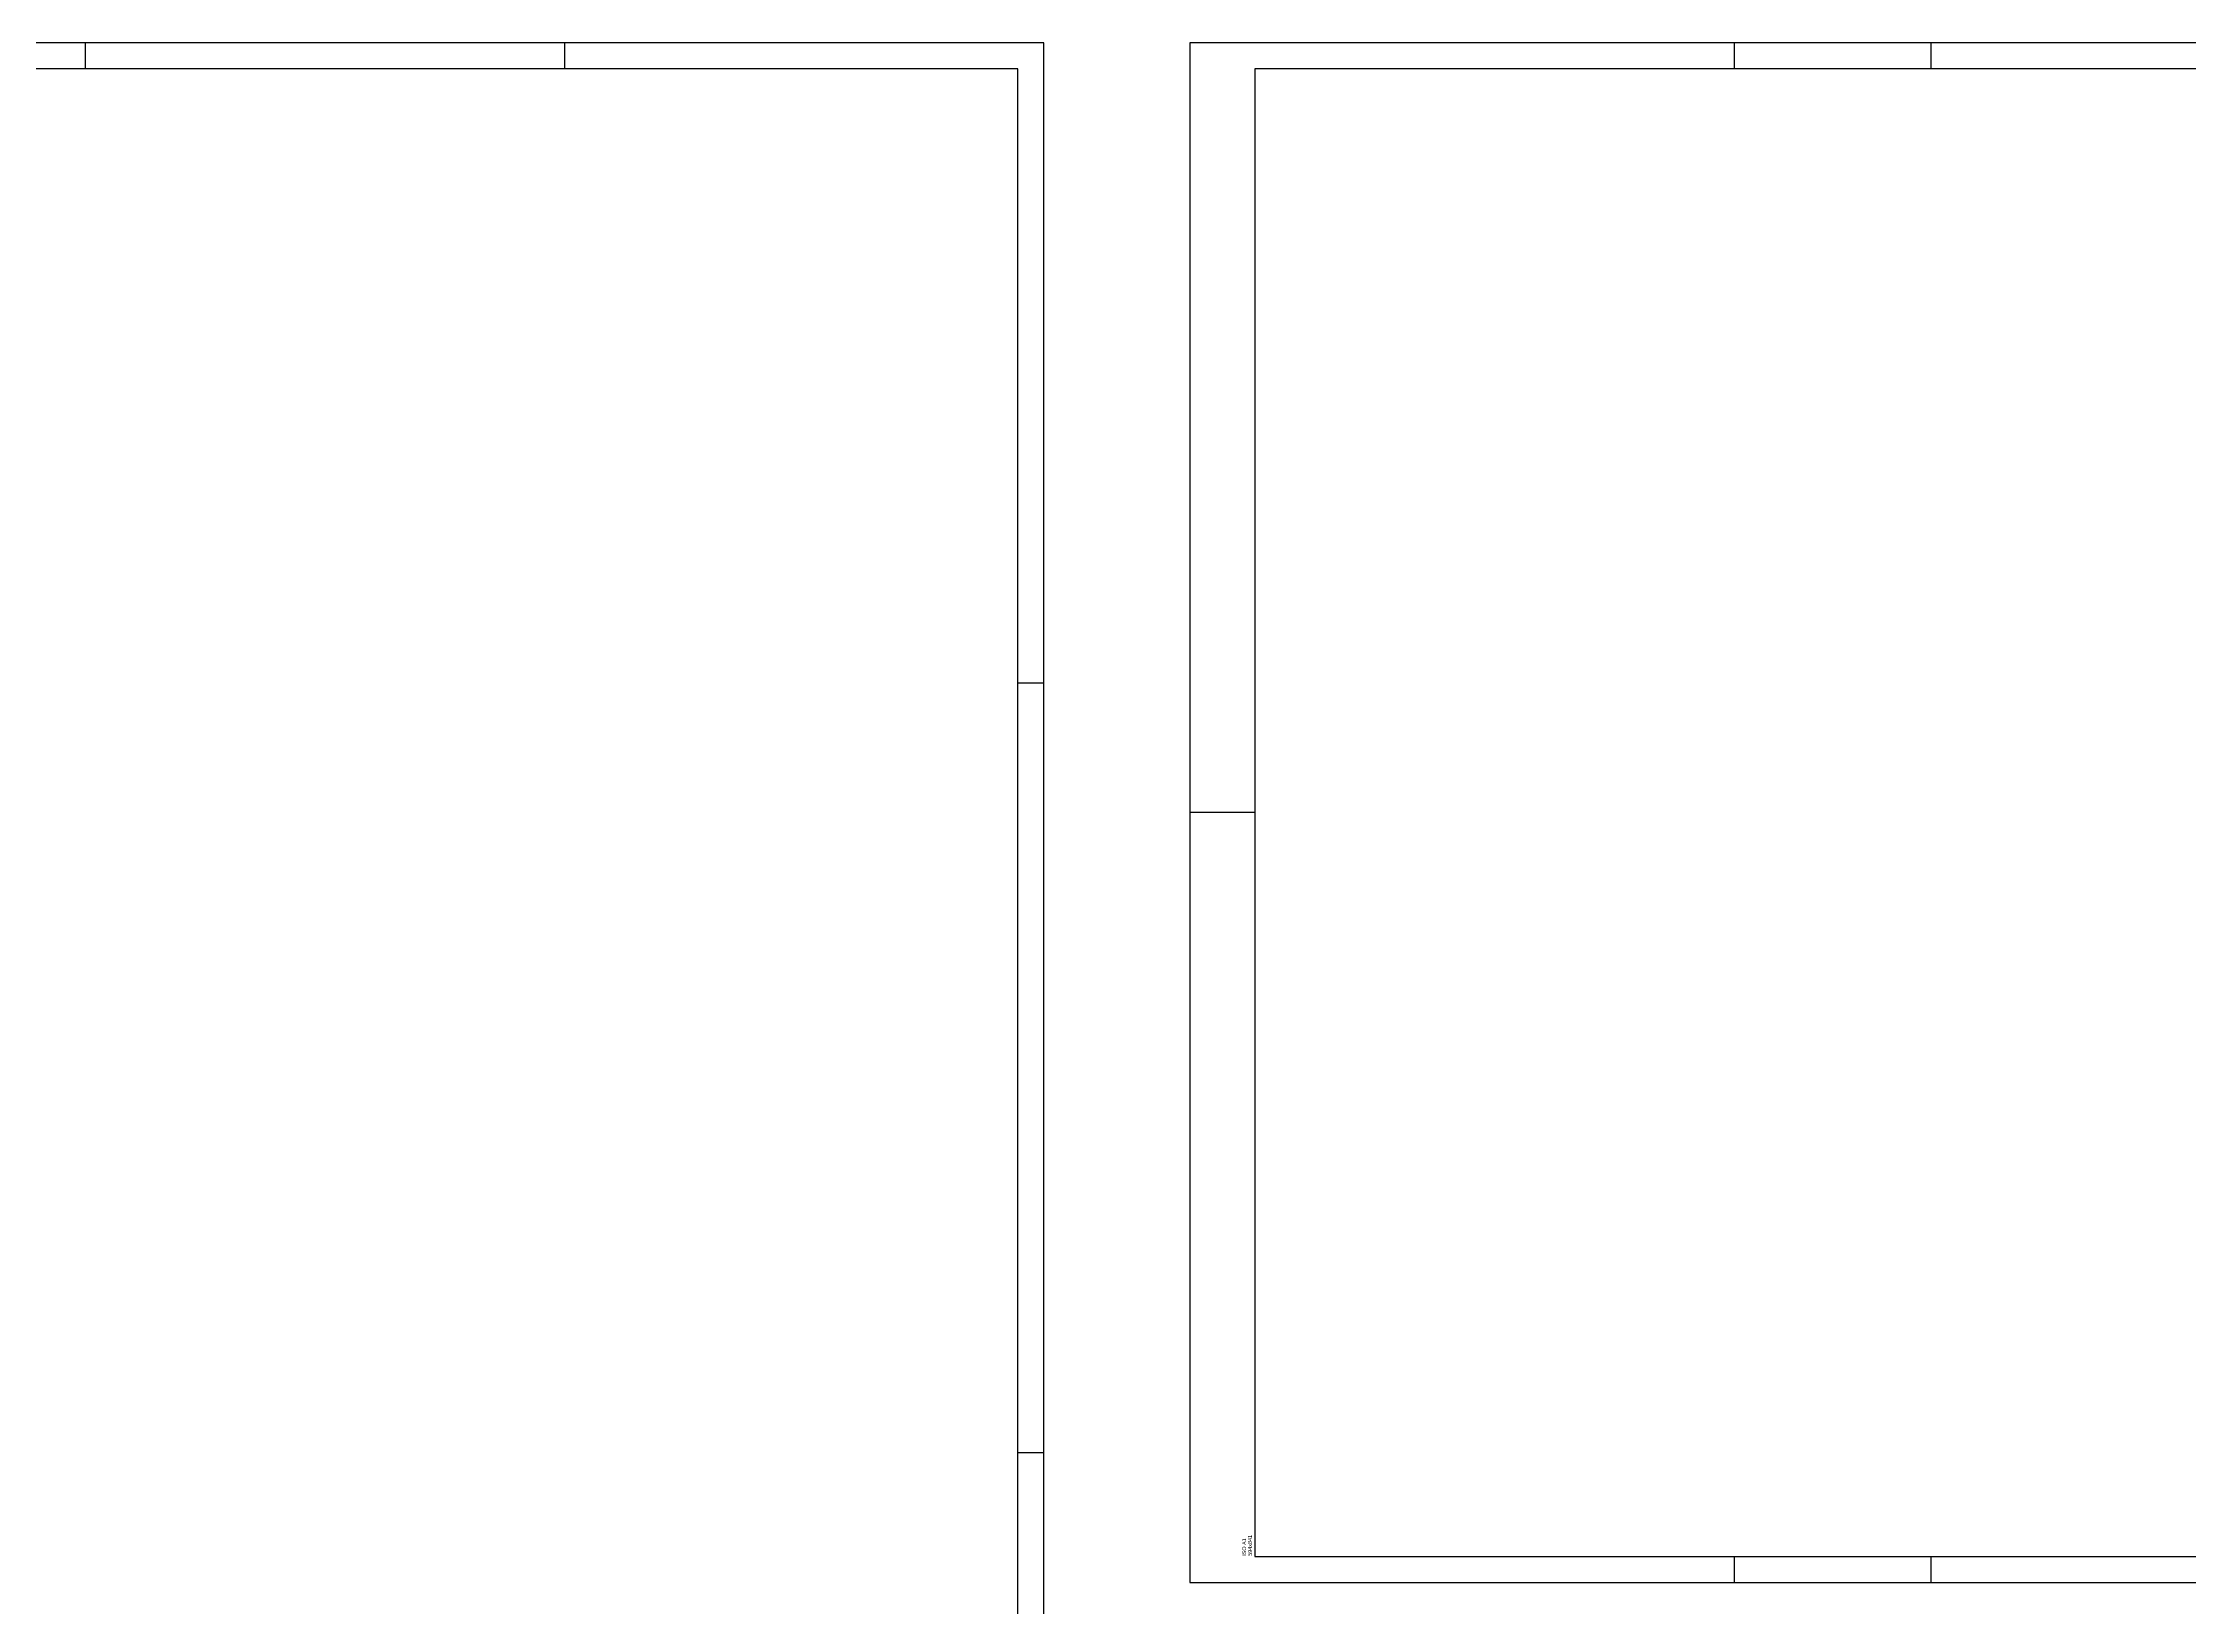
# Model space of a CAD drawing. Header units: millimetres. Extents: x 0 to 687901, y 0 to 346525.
# Drawn here: x 9333 to 13475, y 18277 to 21295 of the extents above; entities that cross this region are included whole.
import ezdxf

# ---------------------------------------------------------------- set-up
doc = ezdxf.new("R2010")
doc.units = ezdxf.units.MM
doc.layers.add('ARQ_Prancha', color=7, linetype='Continuous')
doc.layers.add('ARQ_Prancha lin_grossa', color=111, linetype='Continuous')
doc.styles.add('DES-ROMANS', font='arial.ttf')

msp = doc.modelspace()

# ---------------------------------------------------------------- linework, layer by layer
at = {"layer": 'ARQ_Prancha'}
for p, q in [((9414.9, 21295.1), (9414.9, 21245.1)), ((10339.9, 21295.1), (10339.9, 21245.1)), ((12596.8, 21295.1), (12596.8, 21245.1)), ((12976.8, 21295.1), (12976.8, 21245.1)), ((11264.9, 20060.1), (11214.9, 20060.1)), ((11671.8, 19810.1), (11546.8, 19810.1)), ((11264.9, 18575.1), (11214.9, 18575.1)), ((12596.8, 18375.1), (12596.8, 18325.1)), ((12976.8, 18375.1), (12976.8, 18325.1))]:
    msp.add_line(p, q, dxfattribs=at)
for points in [[(5319.9, 17090.1), (11264.9, 17090.1), (11264.9, 21295.1), (5319.9, 21295.1)], [(11546.8, 18325.1), (15751.8, 18325.1), (15751.8, 21295.1), (11546.8, 21295.1)]]:
    msp.add_lwpolyline(points, close=True, dxfattribs=at)
at = {"layer": 'ARQ_Prancha lin_grossa'}
for points in [[(11214.9, 17140.1), (11214.9, 21245.1), (5444.9, 21245.1), (5444.9, 17140.1), (11214.9, 17140.1)], [(15701.8, 18375.1), (15701.8, 21245.1), (11671.8, 21245.1), (11671.8, 18375.1), (15701.8, 18375.1)]]:
    msp.add_lwpolyline(points, close=True, dxfattribs=at)

# ---------------------------------------------------------------- texts
at = {"layer": 'ARQ_Prancha', "style": 'DES-ROMANS'}
for s, p in [('ISO A1', (11655.2, 18376.4)), ('594x841', (11666.4, 18376.4))]:
    msp.add_text(s, height=7.5, rotation=90, dxfattribs=at).set_placement(p)

doc.saveas('drawing.dxf')
